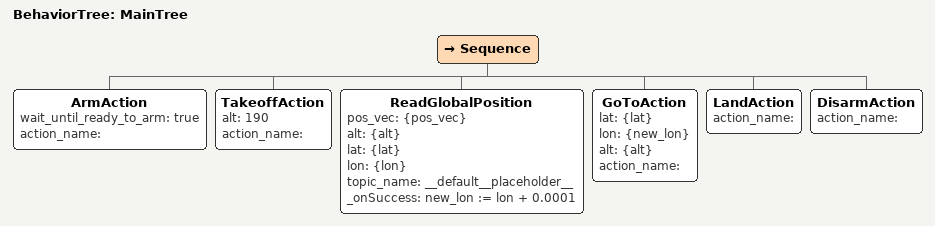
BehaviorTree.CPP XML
<?xml version="1.0" encoding="UTF-8"?>
<root BTCPP_format="4"
      main_tree_to_execute="MainTree">
  <BehaviorTree ID="MainTree">
    <Sequence>
      <ArmAction wait_until_ready_to_arm="true"
                 action_name=""/>
      <TakeoffAction alt="190"
                     action_name=""/>
      <ReadGlobalPosition pos_vec="{pos_vec}"
                          alt="{alt}"
                          lat="{lat}"
                          lon="{lon}"
                          topic_name="__default__placeholder__"
                          _onSuccess="new_lon := lon + 0.0001"/>
      <GoToAction lat="{lat}"
                  lon="{new_lon}"
                  alt="{alt}"
                  action_name=""/>
      <LandAction action_name=""/>
      <DisarmAction action_name=""/>
    </Sequence>
  </BehaviorTree>

</root>
